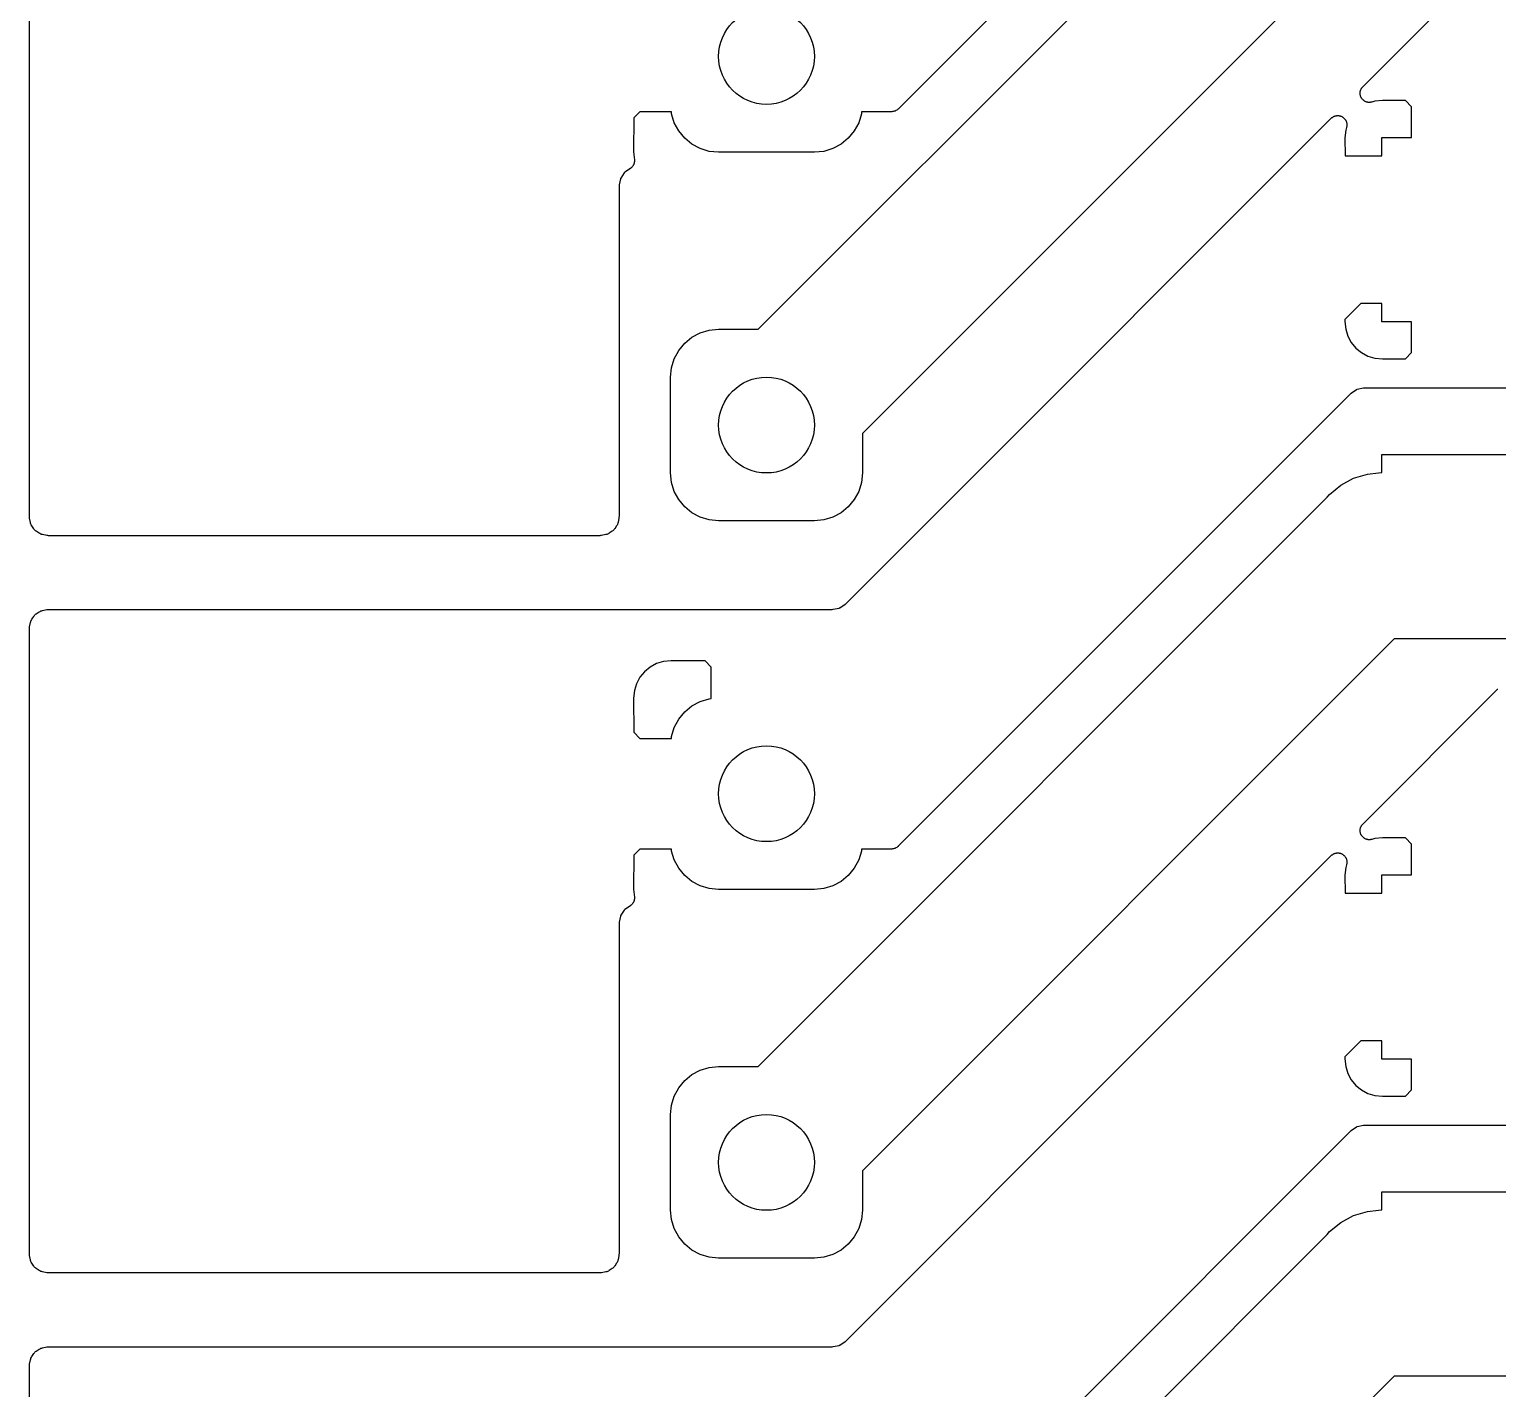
# Model space of a CAD drawing. Extents: x 1.69 to 6.13, y -5.81 to -1.91.
# Drawn here: x 1.693 to 2.477, y -5.14 to -4.415 of the extents above; entities that cross this region are included whole.
import ezdxf

# ---------------------------------------------------------------- set-up
doc = ezdxf.new("R2010")
doc.units = 0
doc.header["$MEASUREMENT"] = 0
doc.layers.add('BLACK', color=7, linetype='CONTINUOUS')

msp = doc.modelspace()

# ---------------------------------------------------------------- linework, layer by layer
at = {"layer": 'BLACK', "linetype": 'CONTINUOUS'}
for p, q in [((2.39852, -4.21565), (2.15695, -4.45722)), ((2.08212, -4.5748), (2.38615, -4.27077)), ((1.69291, -4.67471), (1.69291, -4.34104)), ((2.42182, -4.34646), (2.1378, -4.63048)), ((2.40509, -4.44531), (2.47709, -4.3733)), ((2.40424, -4.44645), (2.40437, -4.44626)), ((2.40437, -4.44626), (2.40448, -4.44605)), ((2.40448, -4.44605), (2.40463, -4.44586)), ((2.40463, -4.44586), (2.40477, -4.44565)), ((2.40477, -4.44565), (2.40494, -4.44549)), ((2.40494, -4.44549), (2.40509, -4.44531)), ((2.40365, -4.44877), (2.40367, -4.44852)), ((2.40367, -4.449), (2.40365, -4.44877)), ((2.40367, -4.44828), (2.40372, -4.44805)), ((2.40367, -4.44852), (2.40367, -4.44828)), ((2.40367, -4.44924), (2.40367, -4.449)), ((2.40371, -4.44948), (2.40367, -4.44924)), ((2.40374, -4.44973), (2.40371, -4.44948)), ((2.40372, -4.44805), (2.40374, -4.44781)), ((2.40374, -4.44781), (2.40381, -4.44758)), ((2.4038, -4.44995), (2.40374, -4.44973)), ((2.40385, -4.45018), (2.4038, -4.44995)), ((2.40381, -4.44758), (2.40386, -4.44734)), ((2.40394, -4.45041), (2.40385, -4.45018)), ((2.40386, -4.44734), (2.40395, -4.44712)), ((2.40401, -4.45065), (2.40394, -4.45041)), ((2.40395, -4.44712), (2.40402, -4.4469)), ((2.40412, -4.45085), (2.40401, -4.45065)), ((2.40402, -4.4469), (2.40414, -4.44668)), ((2.40421, -4.45107), (2.40412, -4.45085)), ((2.40414, -4.44668), (2.40424, -4.44645)), ((2.40434, -4.45128), (2.40421, -4.45107)), ((2.40446, -4.4515), (2.40434, -4.45128)), ((2.40461, -4.45168), (2.40446, -4.4515)), ((2.40474, -4.45187), (2.40461, -4.45168)), ((2.40491, -4.45205), (2.40474, -4.45187)), ((2.40506, -4.45224), (2.40491, -4.45205)), ((2.40524, -4.45239), (2.40506, -4.45224)), ((2.40541, -4.45256), (2.40524, -4.45239)), ((2.40561, -4.4527), (2.40541, -4.45256)), ((2.4058, -4.45286), (2.40561, -4.4527)), ((2.40601, -4.45297), (2.4058, -4.45286)), ((2.4062, -4.4531), (2.40601, -4.45297)), ((2.40643, -4.4532), (2.4062, -4.4531)), ((2.40664, -4.45332), (2.40643, -4.4532)), ((2.40687, -4.45339), (2.40664, -4.45332)), ((2.40709, -4.45348), (2.40687, -4.45339)), ((2.40733, -4.45353), (2.40709, -4.45348)), ((2.40756, -4.4536), (2.40733, -4.45353)), ((2.40779, -4.45363), (2.40756, -4.4536)), ((2.40802, -4.45368), (2.40779, -4.45363)), ((2.40827, -4.45368), (2.40802, -4.45368)), ((2.40852, -4.45371), (2.40827, -4.45368)), ((2.40875, -4.45369), (2.40852, -4.45371)), ((2.40899, -4.45369), (2.40875, -4.45369)), ((2.40923, -4.45365), (2.40899, -4.45369)), ((2.40947, -4.45362), (2.40923, -4.45365)), ((2.4097, -4.45356), (2.40947, -4.45362)), ((2.40993, -4.45352), (2.4097, -4.45356)), ((2.41, -4.4535), (2.40993, -4.45352)), ((2.4115, -4.45304), (2.41, -4.4535)), ((2.41558, -4.45264), (2.4115, -4.45304)), ((2.42782, -4.45274), (2.41558, -4.45264)), ((2.4311, -4.45602), (2.42782, -4.45274)), ((2.01574, -4.46194), (2.01563, -4.48009)), ((2.01902, -4.45866), (2.01574, -4.46194)), ((2.03582, -4.45866), (2.01902, -4.45866)), ((2.03592, -4.45972), (2.03582, -4.45866)), ((2.03738, -4.46452), (2.03592, -4.45972)), ((2.1373, -4.45972), (2.13585, -4.46452)), ((2.13741, -4.45866), (2.1373, -4.45972)), ((2.15347, -4.45866), (2.13741, -4.45866)), ((2.15393, -4.45862), (2.15347, -4.45866)), ((2.15438, -4.45858), (2.15393, -4.45862)), ((2.1544, -4.45857), (2.15438, -4.45858)), ((2.15443, -4.45857), (2.1544, -4.45857)), ((2.15486, -4.45844), (2.15443, -4.45857)), ((2.1553, -4.45831), (2.15486, -4.45844)), ((2.15532, -4.4583), (2.1553, -4.45831)), ((2.15535, -4.45829), (2.15532, -4.4583)), ((2.15575, -4.45808), (2.15535, -4.45829)), ((2.15615, -4.45787), (2.15575, -4.45808)), ((2.15617, -4.45785), (2.15615, -4.45787)), ((2.1562, -4.45784), (2.15617, -4.45785)), ((2.15655, -4.45755), (2.1562, -4.45784)), ((2.1569, -4.45727), (2.15655, -4.45755)), ((2.15694, -4.45723), (2.1569, -4.45727)), ((2.15695, -4.45722), (2.15694, -4.45723)), ((2.15694, -4.45723), (2.15694, -4.45723)), ((2.15694, -4.45723), (2.15694, -4.45723)), ((2.38827, -4.46213), (2.38845, -4.46198)), ((2.38845, -4.46198), (2.38862, -4.46181)), ((2.38862, -4.46181), (2.38883, -4.46168)), ((2.38883, -4.46168), (2.38902, -4.46153)), ((2.38902, -4.46153), (2.38923, -4.46142)), ((2.38923, -4.46142), (2.38943, -4.46129)), ((2.38943, -4.46129), (2.38965, -4.4612)), ((2.38965, -4.4612), (2.38987, -4.46108)), ((2.38987, -4.46108), (2.3901, -4.46102)), ((2.3901, -4.46102), (2.39032, -4.46093)), ((2.39032, -4.46093), (2.39056, -4.46089)), ((2.39056, -4.46089), (2.39079, -4.46082)), ((2.39079, -4.46082), (2.39103, -4.4608)), ((2.39103, -4.4608), (2.39126, -4.46075)), ((2.39126, -4.46075), (2.39151, -4.46075)), ((2.39151, -4.46075), (2.39175, -4.46073)), ((2.39175, -4.46073), (2.39199, -4.46076)), ((2.39199, -4.46076), (2.39222, -4.46076)), ((2.39222, -4.46076), (2.39246, -4.46081)), ((2.39246, -4.46081), (2.39271, -4.46084)), ((2.39271, -4.46084), (2.39293, -4.46091)), ((2.39293, -4.46091), (2.39316, -4.46095)), ((2.39316, -4.46095), (2.39339, -4.46105)), ((2.39339, -4.46105), (2.39362, -4.46112)), ((2.39362, -4.46112), (2.39383, -4.46124)), ((2.39383, -4.46124), (2.39405, -4.46133)), ((2.39405, -4.46133), (2.39425, -4.46147)), ((2.39425, -4.46147), (2.39447, -4.46158)), ((2.39447, -4.46158), (2.39465, -4.46173)), ((2.39465, -4.46173), (2.39484, -4.46187)), ((2.39484, -4.46187), (2.39501, -4.46204)), ((2.39501, -4.46204), (2.3952, -4.4622)), ((2.4311, -4.47244), (2.4311, -4.45602)), ((2.03975, -4.46894), (2.03738, -4.46452)), ((2.04293, -4.47282), (2.03975, -4.46894)), ((2.13348, -4.46894), (2.1303, -4.47282)), ((2.13585, -4.46452), (2.13348, -4.46894)), ((2.28301, -4.56738), (2.38822, -4.46217)), ((2.38822, -4.46217), (2.38827, -4.46213)), ((2.3952, -4.4622), (2.39535, -4.46238)), ((2.39535, -4.46238), (2.39552, -4.46255)), ((2.39552, -4.46255), (2.39565, -4.46275)), ((2.39595, -4.46858), (2.39555, -4.47267)), ((2.39565, -4.46275), (2.39581, -4.46294)), ((2.39581, -4.46294), (2.39592, -4.46315)), ((2.39592, -4.46315), (2.39605, -4.46335)), ((2.39641, -4.46708), (2.39595, -4.46858)), ((2.39605, -4.46335), (2.39614, -4.46358)), ((2.39614, -4.46358), (2.39626, -4.46379)), ((2.39626, -4.46379), (2.39632, -4.46402)), ((2.39632, -4.46402), (2.39641, -4.46424)), ((2.39641, -4.46424), (2.39646, -4.46448)), ((2.39646, -4.46685), (2.39641, -4.46708)), ((2.39646, -4.46448), (2.39653, -4.46471)), ((2.39652, -4.46663), (2.39646, -4.46685)), ((2.39655, -4.46638), (2.39652, -4.46663)), ((2.39653, -4.46471), (2.39655, -4.46495)), ((2.39655, -4.46495), (2.3966, -4.46518)), ((2.3966, -4.46614), (2.39655, -4.46638)), ((2.3966, -4.46518), (2.3966, -4.46543)), ((2.3966, -4.46543), (2.39662, -4.46567)), ((2.39662, -4.46567), (2.3966, -4.46591)), ((2.3966, -4.46591), (2.3966, -4.46614)), ((2.04681, -4.476), (2.04293, -4.47282)), ((2.05123, -4.47837), (2.04681, -4.476)), ((2.12642, -4.476), (2.122, -4.47837)), ((2.1303, -4.47282), (2.12642, -4.476)), ((2.39555, -4.47267), (2.39561, -4.48228)), ((2.41535, -4.48228), (2.41535, -4.47244)), ((2.41535, -4.47244), (2.4311, -4.47244)), ((2.01563, -4.48009), (2.01606, -4.4844)), ((2.016, -4.48565), (2.01598, -4.48586)), ((2.01605, -4.48543), (2.016, -4.48565)), ((2.01608, -4.48491), (2.01605, -4.48517)), ((2.01605, -4.48517), (2.01605, -4.48543)), ((2.01606, -4.4844), (2.01606, -4.48447)), ((2.01606, -4.48447), (2.01606, -4.48469)), ((2.01606, -4.48469), (2.01608, -4.48491)), ((2.05603, -4.47982), (2.05123, -4.47837)), ((2.06102, -4.48031), (2.05603, -4.47982)), ((2.1122, -4.48031), (2.06102, -4.48031)), ((2.1172, -4.47982), (2.1122, -4.48031)), ((2.122, -4.47837), (2.1172, -4.47982)), ((2.39561, -4.48228), (2.41535, -4.48228)), ((2.01062, -4.49127), (2.00876, -4.49406)), ((2.01077, -4.49109), (2.01062, -4.49127)), ((2.01096, -4.49094), (2.01077, -4.49109)), ((2.01389, -4.48898), (2.01096, -4.49094)), ((2.01406, -4.48884), (2.01389, -4.48898)), ((2.01424, -4.48872), (2.01406, -4.48884)), ((2.01443, -4.48853), (2.01424, -4.48872)), ((2.01463, -4.48837), (2.01443, -4.48853)), ((2.01477, -4.4882), (2.01463, -4.48837)), ((2.01493, -4.48805), (2.01477, -4.4882)), ((2.01508, -4.48783), (2.01493, -4.48805)), ((2.01524, -4.48763), (2.01508, -4.48783)), ((2.01535, -4.48743), (2.01524, -4.48763)), ((2.01547, -4.48725), (2.01535, -4.48743)), ((2.01557, -4.48701), (2.01547, -4.48725)), ((2.0157, -4.48678), (2.01557, -4.48701)), ((2.01576, -4.48657), (2.0157, -4.48678)), ((2.01585, -4.48637), (2.01576, -4.48657)), ((2.0159, -4.48611), (2.01585, -4.48637)), ((2.01598, -4.48586), (2.0159, -4.48611)), ((2.00792, -4.49779), (2.00787, -4.49827)), ((2.00787, -4.49827), (2.00787, -4.67471)), ((2.00858, -4.4945), (2.00792, -4.49779)), ((2.00865, -4.49427), (2.00858, -4.4945)), ((2.00876, -4.49406), (2.00865, -4.49427)), ((2.4041, -4.56102), (2.39556, -4.56957)), ((2.41535, -4.56102), (2.4041, -4.56102)), ((2.41535, -4.57087), (2.41535, -4.56102)), ((2.12904, -4.72136), (2.28301, -4.56739)), ((2.28301, -4.56739), (2.28301, -4.56738)), ((2.39556, -4.56957), (2.39555, -4.57064)), ((2.39555, -4.57064), (2.39595, -4.57472)), ((2.4311, -4.57087), (2.41535, -4.57087)), ((2.4311, -4.58728), (2.4311, -4.57087)), ((2.04293, -4.5823), (2.04681, -4.57912)), ((2.04681, -4.57912), (2.05123, -4.57675)), ((2.05123, -4.57675), (2.05603, -4.57529)), ((2.05603, -4.57529), (2.06102, -4.5748)), ((2.06102, -4.5748), (2.08212, -4.5748)), ((2.39595, -4.57472), (2.39708, -4.57844)), ((2.39708, -4.57844), (2.39891, -4.58186)), ((2.03738, -4.5906), (2.03975, -4.58618)), ((2.03975, -4.58618), (2.04293, -4.5823)), ((2.39891, -4.58186), (2.40137, -4.58485)), ((2.40137, -4.58485), (2.40436, -4.58731)), ((2.40436, -4.58731), (2.40778, -4.58914)), ((2.42782, -4.59057), (2.4311, -4.58728)), ((2.03543, -4.60039), (2.03592, -4.5954)), ((2.03592, -4.5954), (2.03738, -4.5906)), ((2.40778, -4.58914), (2.4115, -4.59027)), ((2.4115, -4.59027), (2.41558, -4.59067)), ((2.41558, -4.59067), (2.42782, -4.59057)), ((2.03543, -4.65157), (2.03543, -4.60039)), ((2.39852, -4.60935), (2.15695, -4.85092)), ((2.39889, -4.60905), (2.39852, -4.60935)), ((2.40168, -4.60718), (2.39889, -4.60905)), ((2.40189, -4.60707), (2.40168, -4.60718)), ((2.40212, -4.607), (2.40189, -4.60707)), ((2.40541, -4.60635), (2.40212, -4.607)), ((2.40589, -4.6063), (2.40541, -4.60635)), ((2.5881, -4.6063), (2.40589, -4.6063)), ((2.1378, -4.63048), (2.1378, -4.65157)), ((2.41535, -4.65138), (2.41535, -4.64173)), ((2.41535, -4.64173), (2.50591, -4.64173)), ((2.03592, -4.65657), (2.03543, -4.65157)), ((2.03738, -4.66137), (2.03592, -4.65657)), ((2.1373, -4.65657), (2.13585, -4.66137)), ((2.1378, -4.65157), (2.1373, -4.65657)), ((2.38738, -4.66297), (2.39338, -4.65805)), ((2.39338, -4.65805), (2.40022, -4.6544)), ((2.40022, -4.6544), (2.40764, -4.65214)), ((2.40764, -4.65214), (2.41342, -4.65157)), ((2.41342, -4.65157), (2.41535, -4.65138)), ((2.41342, -4.65157), (2.41342, -4.65157)), ((2.41535, -4.65138), (2.41535, -4.65138)), ((2.03975, -4.66579), (2.03738, -4.66137)), ((2.04293, -4.66967), (2.03975, -4.66579)), ((2.08212, -4.9685), (2.38615, -4.66447)), ((2.13348, -4.66579), (2.1303, -4.66967)), ((2.13585, -4.66137), (2.13348, -4.66579)), ((2.38615, -4.66447), (2.38738, -4.66297)), ((2.04681, -4.67285), (2.04293, -4.66967)), ((2.05123, -4.67522), (2.04681, -4.67285)), ((2.12642, -4.67285), (2.122, -4.67522)), ((2.1303, -4.66967), (2.12642, -4.67285)), ((1.69296, -4.67516), (1.69291, -4.67471)), ((1.693, -4.6756), (1.69296, -4.67516)), ((1.69301, -4.67567), (1.693, -4.6756)), ((1.69347, -4.678), (1.69301, -4.67567)), ((1.6936, -4.67843), (1.69347, -4.678)), ((1.69373, -4.67887), (1.6936, -4.67843)), ((1.69374, -4.67889), (1.69373, -4.67887)), ((1.69375, -4.67892), (1.69374, -4.67889)), ((1.69396, -4.67932), (1.69375, -4.67892)), ((1.69417, -4.67972), (1.69396, -4.67932)), ((1.6942, -4.67977), (1.69417, -4.67972)), ((1.69421, -4.67978), (1.6942, -4.67977)), ((1.6942, -4.67977), (1.6942, -4.67977)), ((1.6942, -4.67977), (1.6942, -4.67977)), ((1.69525, -4.68134), (1.69421, -4.67978)), ((1.69554, -4.68169), (1.69525, -4.68134)), ((1.69582, -4.68204), (1.69554, -4.68169)), ((2.0055, -4.6814), (2.00521, -4.68174)), ((2.00553, -4.68135), (2.0055, -4.6814)), ((2.00554, -4.68134), (2.00553, -4.68135)), ((2.00553, -4.68135), (2.00553, -4.68135)), ((2.00553, -4.68135), (2.00553, -4.68135)), ((2.00658, -4.67978), (2.00554, -4.68134)), ((2.00679, -4.67938), (2.00658, -4.67978)), ((2.00701, -4.67899), (2.00679, -4.67938)), ((2.00702, -4.67896), (2.00701, -4.67899)), ((2.00703, -4.67893), (2.00702, -4.67896)), ((2.00717, -4.6785), (2.00703, -4.67893)), ((2.0073, -4.67807), (2.00717, -4.6785)), ((2.00731, -4.67801), (2.0073, -4.67807)), ((2.00732, -4.678), (2.00731, -4.67801)), ((2.00731, -4.67801), (2.00731, -4.67801)), ((2.00731, -4.67801), (2.00731, -4.67801)), ((2.00778, -4.67567), (2.00732, -4.678)), ((2.00782, -4.67523), (2.00778, -4.67567)), ((2.00787, -4.67478), (2.00782, -4.67523)), ((2.00787, -4.67471), (2.00787, -4.67472)), ((2.00787, -4.67472), (2.00787, -4.67472)), ((2.00787, -4.67472), (2.00787, -4.67472)), ((2.00787, -4.67472), (2.00787, -4.67478)), ((2.05603, -4.67667), (2.05123, -4.67522)), ((2.06102, -4.67717), (2.05603, -4.67667)), ((2.1122, -4.67717), (2.06102, -4.67717)), ((2.1172, -4.67667), (2.1122, -4.67717)), ((2.122, -4.67522), (2.1172, -4.67667)), ((1.69584, -4.68206), (1.69582, -4.68204)), ((1.69586, -4.68209), (1.69584, -4.68206)), ((1.69621, -4.68237), (1.69586, -4.68209)), ((1.69655, -4.68266), (1.69621, -4.68237)), ((1.6966, -4.6827), (1.69655, -4.68266)), ((1.69661, -4.6827), (1.6966, -4.6827)), ((1.6966, -4.6827), (1.6966, -4.6827)), ((1.6966, -4.6827), (1.6966, -4.6827)), ((1.69818, -4.68375), (1.69661, -4.6827)), ((1.69857, -4.68396), (1.69818, -4.68375)), ((1.69897, -4.68418), (1.69857, -4.68396)), ((1.699, -4.68419), (1.69897, -4.68418)), ((1.69902, -4.6842), (1.699, -4.68419)), ((1.69945, -4.68433), (1.69902, -4.6842)), ((1.69988, -4.68447), (1.69945, -4.68433)), ((1.69994, -4.68448), (1.69988, -4.68447)), ((1.69995, -4.68448), (1.69994, -4.68448)), ((1.69994, -4.68448), (1.69994, -4.68448)), ((1.69994, -4.68448), (1.69994, -4.68448)), ((1.70228, -4.68494), (1.69995, -4.68448)), ((1.70273, -4.68499), (1.70228, -4.68494)), ((1.70317, -4.68504), (1.70273, -4.68499)), ((1.70324, -4.68504), (1.70317, -4.68504)), ((1.99755, -4.68504), (1.70324, -4.68504)), ((1.70324, -4.68504), (1.70324, -4.68504)), ((1.70324, -4.68504), (1.70324, -4.68504)), ((1.70324, -4.68504), (1.70324, -4.68504)), ((1.99799, -4.685), (1.99755, -4.68504)), ((1.99844, -4.68496), (1.99799, -4.685)), ((1.9985, -4.68495), (1.99844, -4.68496)), ((1.99851, -4.68494), (1.9985, -4.68495)), ((1.9985, -4.68495), (1.9985, -4.68495)), ((1.9985, -4.68495), (1.9985, -4.68495)), ((2.00084, -4.68448), (1.99851, -4.68494)), ((2.00127, -4.68435), (2.00084, -4.68448)), ((2.0017, -4.68423), (2.00127, -4.68435)), ((2.00173, -4.68421), (2.0017, -4.68423)), ((2.00176, -4.6842), (2.00173, -4.68421)), ((2.00215, -4.68399), (2.00176, -4.6842)), ((2.00255, -4.68378), (2.00215, -4.68399)), ((2.0026, -4.68375), (2.00255, -4.68378)), ((2.00261, -4.68375), (2.0026, -4.68375)), ((2.0026, -4.68375), (2.0026, -4.68375)), ((2.00418, -4.6827), (2.00261, -4.68375)), ((2.00261, -4.68375), (2.00261, -4.68375)), ((2.00453, -4.68241), (2.00418, -4.6827)), ((2.00488, -4.68213), (2.00453, -4.68241)), ((2.0049, -4.68211), (2.00488, -4.68213)), ((2.00492, -4.68209), (2.0049, -4.68211)), ((2.00521, -4.68174), (2.00492, -4.68209)), ((1.69421, -4.72967), (1.69525, -4.72811)), ((1.69525, -4.72811), (1.69526, -4.7281)), ((1.69526, -4.7281), (1.69529, -4.72805)), ((1.69526, -4.7281), (1.69526, -4.7281)), ((1.69526, -4.7281), (1.69526, -4.7281)), ((1.69529, -4.72805), (1.69558, -4.7277)), ((1.69558, -4.7277), (1.69587, -4.72736)), ((1.69587, -4.72736), (1.69589, -4.72734)), ((1.69589, -4.72734), (1.69591, -4.72732)), ((1.69591, -4.72732), (1.69626, -4.72703)), ((1.69626, -4.72703), (1.69661, -4.72675)), ((1.69661, -4.72675), (1.69818, -4.7257)), ((1.69818, -4.7257), (1.69823, -4.72566)), ((1.69818, -4.7257), (1.69818, -4.7257)), ((1.69818, -4.7257), (1.69818, -4.7257)), ((1.69818, -4.7257), (1.69818, -4.7257)), ((1.69823, -4.72566), (1.69863, -4.72546)), ((1.69863, -4.72546), (1.69903, -4.72525)), ((1.69903, -4.72525), (1.69906, -4.72524)), ((1.69906, -4.72524), (1.69909, -4.72522)), ((1.69909, -4.72522), (1.69952, -4.7251)), ((1.69952, -4.7251), (1.69995, -4.72497)), ((1.69995, -4.72497), (1.70228, -4.7245)), ((1.70228, -4.7245), (1.70235, -4.72449)), ((1.70228, -4.7245), (1.70228, -4.7245)), ((1.70228, -4.7245), (1.70228, -4.7245)), ((1.70228, -4.7245), (1.70228, -4.7245)), ((1.70235, -4.72449), (1.7028, -4.72445)), ((1.7028, -4.72445), (1.70324, -4.72441)), ((1.70324, -4.72441), (2.12167, -4.72441)), ((2.12167, -4.72441), (2.12214, -4.72436)), ((2.12214, -4.72436), (2.12544, -4.72371)), ((2.12544, -4.72371), (2.12566, -4.72364)), ((2.12566, -4.72364), (2.12587, -4.72353)), ((2.12587, -4.72353), (2.12867, -4.72166)), ((2.12867, -4.72166), (2.12904, -4.72136)), ((1.69291, -4.73467), (1.69296, -4.73422)), ((1.69291, -4.73473), (1.69291, -4.73467)), ((1.69291, -4.73474), (1.69291, -4.73473)), ((1.69291, -4.73473), (1.69291, -4.73473)), ((1.69291, -4.73473), (1.69291, -4.73473)), ((1.69291, -5.06841), (1.69291, -4.73474)), ((1.69296, -4.73422), (1.69301, -4.73378)), ((1.69301, -4.73378), (1.69347, -4.73145)), ((1.69347, -4.73144), (1.69349, -4.73138)), ((1.69347, -4.73145), (1.69347, -4.73144)), ((1.69347, -4.73144), (1.69347, -4.73144)), ((1.69347, -4.73144), (1.69347, -4.73144)), ((1.69349, -4.73138), (1.69362, -4.73095)), ((1.69362, -4.73095), (1.69375, -4.73052)), ((1.69375, -4.73052), (1.69377, -4.73049)), ((1.69377, -4.73049), (1.69378, -4.73046)), ((1.69378, -4.73046), (1.69399, -4.73007)), ((1.69399, -4.73007), (1.69421, -4.72967)), ((2.42182, -4.74016), (2.1378, -5.02418)), ((2.50591, -4.74016), (2.42182, -4.74016)), ((2.03157, -4.75225), (2.02786, -4.75338)), ((2.03566, -4.75185), (2.03157, -4.75225)), ((2.05381, -4.75196), (2.03566, -4.75185)), ((2.05709, -4.75524), (2.05381, -4.75196)), ((2.02145, -4.75767), (2.01899, -4.76066)), ((2.02444, -4.75521), (2.02145, -4.75767)), ((2.02786, -4.75338), (2.02444, -4.75521)), ((2.05709, -4.77204), (2.05709, -4.75524)), ((2.01603, -4.76779), (2.01563, -4.77188)), ((2.01716, -4.76408), (2.01603, -4.76779)), ((2.01899, -4.76066), (2.01716, -4.76408)), ((2.40509, -4.83901), (2.47709, -4.76701)), ((2.47709, -4.76701), (2.47714, -4.76696)), ((2.01563, -4.77188), (2.01574, -4.79003)), ((2.04681, -4.77597), (2.05123, -4.7736)), ((2.05123, -4.7736), (2.05603, -4.77215)), ((2.05603, -4.77215), (2.05709, -4.77204)), ((2.03738, -4.78745), (2.03975, -4.78303)), ((2.03975, -4.78303), (2.04293, -4.77915)), ((2.04293, -4.77915), (2.04681, -4.77597)), ((2.01574, -4.79003), (2.01902, -4.79331)), ((2.03592, -4.79225), (2.03738, -4.78745)), ((2.01902, -4.79331), (2.03582, -4.79331)), ((2.03582, -4.79331), (2.03592, -4.79225)), ((2.40365, -4.84247), (2.40367, -4.84223)), ((2.40367, -4.8427), (2.40365, -4.84247)), ((2.40367, -4.84198), (2.40372, -4.84175)), ((2.40367, -4.84223), (2.40367, -4.84198)), ((2.40367, -4.84294), (2.40367, -4.8427)), ((2.40371, -4.84318), (2.40367, -4.84294)), ((2.40374, -4.84343), (2.40371, -4.84318)), ((2.40372, -4.84175), (2.40374, -4.84151)), ((2.40374, -4.84151), (2.40381, -4.84128)), ((2.4038, -4.84365), (2.40374, -4.84343)), ((2.40385, -4.84388), (2.4038, -4.84365)), ((2.40381, -4.84128), (2.40386, -4.84104)), ((2.40394, -4.84411), (2.40385, -4.84388)), ((2.40386, -4.84104), (2.40395, -4.84082)), ((2.40401, -4.84435), (2.40394, -4.84411)), ((2.40395, -4.84082), (2.40402, -4.8406)), ((2.40412, -4.84455), (2.40401, -4.84435)), ((2.40402, -4.8406), (2.40414, -4.84038)), ((2.40421, -4.84477), (2.40412, -4.84455)), ((2.40414, -4.84038), (2.40424, -4.84015)), ((2.40434, -4.84498), (2.40421, -4.84477)), ((2.40424, -4.84015), (2.40437, -4.83996)), ((2.40446, -4.8452), (2.40434, -4.84498)), ((2.40437, -4.83996), (2.40448, -4.83975)), ((2.40461, -4.84538), (2.40446, -4.8452)), ((2.40448, -4.83975), (2.40463, -4.83956)), ((2.40474, -4.84558), (2.40461, -4.84538)), ((2.40463, -4.83956), (2.40477, -4.83936)), ((2.40491, -4.84575), (2.40474, -4.84558)), ((2.40477, -4.83936), (2.40494, -4.83919)), ((2.40506, -4.84594), (2.40491, -4.84575)), ((2.40494, -4.83919), (2.40509, -4.83901)), ((2.40524, -4.84609), (2.40506, -4.84594)), ((2.40541, -4.84626), (2.40524, -4.84609)), ((2.40561, -4.8464), (2.40541, -4.84626)), ((2.41558, -4.84634), (2.4115, -4.84674)), ((2.42782, -4.84644), (2.41558, -4.84634)), ((2.01902, -4.85236), (2.01574, -4.85564)), ((2.03582, -4.85236), (2.01902, -4.85236)), ((2.03592, -4.85342), (2.03582, -4.85236)), ((2.03738, -4.85822), (2.03592, -4.85342)), ((2.1373, -4.85342), (2.13585, -4.85822)), ((2.13741, -4.85236), (2.1373, -4.85342)), ((2.15347, -4.85236), (2.13741, -4.85236)), ((2.15393, -4.85232), (2.15347, -4.85236)), ((2.15438, -4.85228), (2.15393, -4.85232)), ((2.1544, -4.85227), (2.15438, -4.85228)), ((2.15443, -4.85227), (2.1544, -4.85227)), ((2.15486, -4.85214), (2.15443, -4.85227)), ((2.1553, -4.85201), (2.15486, -4.85214)), ((2.15532, -4.852), (2.1553, -4.85201)), ((2.15535, -4.85199), (2.15532, -4.852)), ((2.15575, -4.85178), (2.15535, -4.85199)), ((2.15615, -4.85157), (2.15575, -4.85178)), ((2.15617, -4.85155), (2.15615, -4.85157)), ((2.1562, -4.85154), (2.15617, -4.85155)), ((2.15655, -4.85125), (2.1562, -4.85154)), ((2.1569, -4.85097), (2.15655, -4.85125)), ((2.15694, -4.85093), (2.1569, -4.85097)), ((2.15695, -4.85092), (2.15694, -4.85093)), ((2.15694, -4.85093), (2.15694, -4.85093)), ((2.15694, -4.85093), (2.15694, -4.85093)), ((2.4058, -4.84656), (2.40561, -4.8464)), ((2.40601, -4.84667), (2.4058, -4.84656)), ((2.4062, -4.8468), (2.40601, -4.84667)), ((2.40643, -4.8469), (2.4062, -4.8468)), ((2.40664, -4.84702), (2.40643, -4.8469)), ((2.40687, -4.84709), (2.40664, -4.84702)), ((2.40709, -4.84718), (2.40687, -4.84709)), ((2.40733, -4.84723), (2.40709, -4.84718)), ((2.40756, -4.8473), (2.40733, -4.84723)), ((2.40779, -4.84733), (2.40756, -4.8473)), ((2.40802, -4.84738), (2.40779, -4.84733)), ((2.40827, -4.84738), (2.40802, -4.84738)), ((2.40852, -4.84741), (2.40827, -4.84738)), ((2.40875, -4.84739), (2.40852, -4.84741)), ((2.40899, -4.84739), (2.40875, -4.84739)), ((2.40923, -4.84735), (2.40899, -4.84739)), ((2.40947, -4.84732), (2.40923, -4.84735)), ((2.4097, -4.84726), (2.40947, -4.84732)), ((2.40993, -4.84722), (2.4097, -4.84726)), ((2.41, -4.8472), (2.40993, -4.84722)), ((2.4115, -4.84674), (2.41, -4.8472)), ((2.4311, -4.84973), (2.42782, -4.84644)), ((2.4311, -4.86614), (2.4311, -4.84973)), ((2.01574, -4.85564), (2.01563, -4.87379)), ((2.03975, -4.86264), (2.03738, -4.85822)), ((2.13585, -4.85822), (2.13348, -4.86264)), ((2.28301, -4.96108), (2.38822, -4.85587)), ((2.38822, -4.85587), (2.38827, -4.85583)), ((2.38827, -4.85583), (2.38845, -4.85568)), ((2.38845, -4.85568), (2.38862, -4.85552)), ((2.38862, -4.85552), (2.38883, -4.85538)), ((2.38883, -4.85538), (2.38902, -4.85523)), ((2.38902, -4.85523), (2.38923, -4.85512)), ((2.38923, -4.85512), (2.38943, -4.85499)), ((2.38943, -4.85499), (2.38965, -4.8549)), ((2.38965, -4.8549), (2.38987, -4.85479)), ((2.38987, -4.85479), (2.3901, -4.85472)), ((2.3901, -4.85472), (2.39032, -4.85463)), ((2.39032, -4.85463), (2.39056, -4.85459)), ((2.39056, -4.85459), (2.39079, -4.85452)), ((2.39079, -4.85452), (2.39103, -4.8545)), ((2.39103, -4.8545), (2.39126, -4.85445)), ((2.39126, -4.85445), (2.39151, -4.85445)), ((2.39151, -4.85445), (2.39175, -4.85443)), ((2.39175, -4.85443), (2.39199, -4.85446)), ((2.39199, -4.85446), (2.39222, -4.85446)), ((2.39222, -4.85446), (2.39246, -4.85451)), ((2.39246, -4.85451), (2.39271, -4.85454)), ((2.39271, -4.85454), (2.39293, -4.85461)), ((2.39293, -4.85461), (2.39316, -4.85466)), ((2.39316, -4.85466), (2.39339, -4.85475)), ((2.39339, -4.85475), (2.39362, -4.85482)), ((2.39362, -4.85482), (2.39383, -4.85494)), ((2.39383, -4.85494), (2.39405, -4.85503)), ((2.39405, -4.85503), (2.39425, -4.85517)), ((2.39425, -4.85517), (2.39447, -4.85528)), ((2.39447, -4.85528), (2.39465, -4.85543)), ((2.39465, -4.85543), (2.39484, -4.85557)), ((2.39484, -4.85557), (2.39501, -4.85574)), ((2.39501, -4.85574), (2.3952, -4.8559)), ((2.3952, -4.8559), (2.39535, -4.85608)), ((2.39535, -4.85608), (2.39552, -4.85625)), ((2.39552, -4.85625), (2.39565, -4.85645)), ((2.39565, -4.85645), (2.39581, -4.85665)), ((2.39581, -4.85665), (2.39592, -4.85685)), ((2.39592, -4.85685), (2.39605, -4.85705)), ((2.39641, -4.86078), (2.39595, -4.86228)), ((2.39605, -4.85705), (2.39614, -4.85728)), ((2.39614, -4.85728), (2.39626, -4.8575)), ((2.39626, -4.8575), (2.39632, -4.85772)), ((2.39632, -4.85772), (2.39641, -4.85794)), ((2.39641, -4.85794), (2.39646, -4.85818)), ((2.39646, -4.86055), (2.39641, -4.86078)), ((2.39646, -4.85818), (2.39653, -4.85842)), ((2.39652, -4.86033), (2.39646, -4.86055)), ((2.39655, -4.86008), (2.39652, -4.86033)), ((2.39653, -4.85842), (2.39655, -4.85865)), ((2.39655, -4.85865), (2.3966, -4.85888)), ((2.3966, -4.85984), (2.39655, -4.86008)), ((2.3966, -4.85888), (2.3966, -4.85913)), ((2.3966, -4.85913), (2.39662, -4.85937)), ((2.39662, -4.85937), (2.3966, -4.85961)), ((2.3966, -4.85961), (2.3966, -4.85984)), ((2.04293, -4.86652), (2.03975, -4.86264)), ((2.04681, -4.8697), (2.04293, -4.86652)), ((2.05123, -4.87207), (2.04681, -4.8697)), ((2.12642, -4.8697), (2.122, -4.87207)), ((2.1303, -4.86652), (2.12642, -4.8697)), ((2.13348, -4.86264), (2.1303, -4.86652)), ((2.39595, -4.86228), (2.39555, -4.86637)), ((2.39555, -4.86637), (2.39561, -4.87598)), ((2.41535, -4.87598), (2.41535, -4.86614)), ((2.41535, -4.86614), (2.4311, -4.86614)), ((2.01563, -4.87379), (2.01606, -4.8781)), ((2.05603, -4.87352), (2.05123, -4.87207)), ((2.06102, -4.87402), (2.05603, -4.87352)), ((2.1122, -4.87402), (2.06102, -4.87402)), ((2.1172, -4.87352), (2.1122, -4.87402)), ((2.122, -4.87207), (2.1172, -4.87352)), ((2.39561, -4.87598), (2.41535, -4.87598)), ((2.01062, -4.88497), (2.00876, -4.88776)), ((2.01077, -4.88479), (2.01062, -4.88497)), ((2.01096, -4.88464), (2.01077, -4.88479)), ((2.01389, -4.88268), (2.01096, -4.88464)), ((2.01406, -4.88254), (2.01389, -4.88268)), ((2.01424, -4.88242), (2.01406, -4.88254)), ((2.01443, -4.88224), (2.01424, -4.88242)), ((2.01463, -4.88207), (2.01443, -4.88224)), ((2.01477, -4.8819), (2.01463, -4.88207)), ((2.01493, -4.88175), (2.01477, -4.8819)), ((2.01508, -4.88153), (2.01493, -4.88175)), ((2.01524, -4.88133), (2.01508, -4.88153)), ((2.01535, -4.88113), (2.01524, -4.88133)), ((2.01547, -4.88095), (2.01535, -4.88113)), ((2.01557, -4.88071), (2.01547, -4.88095)), ((2.0157, -4.88048), (2.01557, -4.88071)), ((2.01576, -4.88027), (2.0157, -4.88048)), ((2.01585, -4.88007), (2.01576, -4.88027)), ((2.0159, -4.87981), (2.01585, -4.88007)), ((2.01598, -4.87956), (2.0159, -4.87981)), ((2.016, -4.87935), (2.01598, -4.87956)), ((2.01605, -4.87913), (2.016, -4.87935)), ((2.01608, -4.87861), (2.01605, -4.87887)), ((2.01605, -4.87887), (2.01605, -4.87913)), ((2.01606, -4.8781), (2.01606, -4.87817)), ((2.01606, -4.87817), (2.01606, -4.87839)), ((2.01606, -4.87839), (2.01608, -4.87861)), ((2.00792, -4.8915), (2.00787, -4.89197)), ((2.00787, -4.89197), (2.00787, -5.06841)), ((2.00858, -4.8882), (2.00792, -4.8915)), ((2.00865, -4.88797), (2.00858, -4.8882)), ((2.00876, -4.88776), (2.00865, -4.88797)), ((2.4041, -4.95472), (2.39556, -4.96327)), ((2.41535, -4.95472), (2.4041, -4.95472)), ((2.41535, -4.96457), (2.41535, -4.95472)), ((2.12904, -5.11506), (2.28301, -4.96109)), ((2.28301, -4.96109), (2.28301, -4.96108)), ((2.39556, -4.96327), (2.39555, -4.96434)), ((2.04681, -4.97282), (2.05123, -4.97045)), ((2.05123, -4.97045), (2.05603, -4.969)), ((2.05603, -4.969), (2.06102, -4.9685)), ((2.06102, -4.9685), (2.08212, -4.9685)), ((2.39555, -4.96434), (2.39595, -4.96843)), ((2.39595, -4.96843), (2.39708, -4.97214)), ((2.4311, -4.96457), (2.41535, -4.96457)), ((2.4311, -4.98098), (2.4311, -4.96457)), ((2.03975, -4.97988), (2.04293, -4.976)), ((2.04293, -4.976), (2.04681, -4.97282)), ((2.39708, -4.97214), (2.39891, -4.97556)), ((2.39891, -4.97556), (2.40137, -4.97855)), ((2.40137, -4.97855), (2.40436, -4.98101)), ((2.03592, -4.9891), (2.03738, -4.9843)), ((2.03738, -4.9843), (2.03975, -4.97988)), ((2.40436, -4.98101), (2.40778, -4.98284)), ((2.40778, -4.98284), (2.4115, -4.98397)), ((2.4115, -4.98397), (2.41558, -4.98437)), ((2.41558, -4.98437), (2.42782, -4.98427)), ((2.42782, -4.98427), (2.4311, -4.98098)), ((2.03543, -4.99409), (2.03592, -4.9891)), ((2.03543, -5.04528), (2.03543, -4.99409)), ((2.39852, -5.00305), (2.15695, -5.24462)), ((2.39889, -5.00275), (2.39852, -5.00305)), ((2.40168, -5.00088), (2.39889, -5.00275)), ((2.40189, -5.00077), (2.40168, -5.00088)), ((2.40212, -5.0007), (2.40189, -5.00077)), ((2.40541, -5.00005), (2.40212, -5.0007)), ((2.40589, -5), (2.40541, -5.00005)), ((2.5881, -5), (2.40589, -5)), ((2.1378, -5.02418), (2.1378, -5.04528)), ((2.41535, -5.04509), (2.41535, -5.03543)), ((2.41535, -5.03543), (2.50591, -5.03543)), ((2.03592, -5.05027), (2.03543, -5.04528)), ((2.03738, -5.05507), (2.03592, -5.05027)), ((2.1373, -5.05027), (2.13585, -5.05507)), ((2.1378, -5.04528), (2.1373, -5.05027)), ((2.39338, -5.05175), (2.40022, -5.0481)), ((2.40022, -5.0481), (2.40764, -5.04585)), ((2.40764, -5.04585), (2.41342, -5.04528)), ((2.41342, -5.04528), (2.41535, -5.04509)), ((2.41342, -5.04528), (2.41342, -5.04528)), ((2.41535, -5.04509), (2.41535, -5.04509)), ((2.03975, -5.05949), (2.03738, -5.05507)), ((2.13585, -5.05507), (2.13348, -5.05949)), ((2.38615, -5.05817), (2.38738, -5.05667)), ((2.38738, -5.05667), (2.39338, -5.05175)), ((2.04293, -5.06337), (2.03975, -5.05949)), ((2.04681, -5.06655), (2.04293, -5.06337)), ((2.08212, -5.3622), (2.38615, -5.05817)), ((2.1303, -5.06337), (2.12642, -5.06655)), ((2.13348, -5.05949), (2.1303, -5.06337)), ((1.69296, -5.06886), (1.69291, -5.06841)), ((1.693, -5.06931), (1.69296, -5.06886)), ((1.69301, -5.06937), (1.693, -5.06931)), ((1.69347, -5.0717), (1.69301, -5.06937)), ((1.6936, -5.07213), (1.69347, -5.0717)), ((1.69373, -5.07257), (1.6936, -5.07213)), ((1.69374, -5.07259), (1.69373, -5.07257)), ((1.69375, -5.07262), (1.69374, -5.07259)), ((1.69396, -5.07302), (1.69375, -5.07262)), ((1.69417, -5.07342), (1.69396, -5.07302)), ((1.6942, -5.07347), (1.69417, -5.07342)), ((1.69421, -5.07348), (1.6942, -5.07347)), ((1.6942, -5.07347), (1.6942, -5.07347)), ((1.6942, -5.07347), (1.6942, -5.07347)), ((1.69525, -5.07504), (1.69421, -5.07348)), ((2.00658, -5.07348), (2.00554, -5.07504)), ((2.00679, -5.07308), (2.00658, -5.07348)), ((2.00701, -5.07269), (2.00679, -5.07308)), ((2.00702, -5.07266), (2.00701, -5.07269)), ((2.00703, -5.07263), (2.00702, -5.07266)), ((2.00717, -5.0722), (2.00703, -5.07263)), ((2.0073, -5.07177), (2.00717, -5.0722)), ((2.00731, -5.07171), (2.0073, -5.07177)), ((2.00732, -5.0717), (2.00731, -5.07171)), ((2.00731, -5.07171), (2.00731, -5.07171)), ((2.00731, -5.07171), (2.00731, -5.07171)), ((2.00778, -5.06937), (2.00732, -5.0717)), ((2.00782, -5.06893), (2.00778, -5.06937)), ((2.00787, -5.06848), (2.00782, -5.06893)), ((2.00787, -5.06841), (2.00787, -5.06842)), ((2.00787, -5.06842), (2.00787, -5.06842)), ((2.00787, -5.06842), (2.00787, -5.06842)), ((2.00787, -5.06842), (2.00787, -5.06848)), ((2.05123, -5.06892), (2.04681, -5.06655)), ((2.05603, -5.07037), (2.05123, -5.06892)), ((2.06102, -5.07087), (2.05603, -5.07037)), ((2.1122, -5.07087), (2.06102, -5.07087)), ((2.1172, -5.07037), (2.1122, -5.07087)), ((2.122, -5.06892), (2.1172, -5.07037)), ((2.12642, -5.06655), (2.122, -5.06892)), ((1.69554, -5.07539), (1.69525, -5.07504)), ((1.69582, -5.07574), (1.69554, -5.07539)), ((1.69584, -5.07576), (1.69582, -5.07574)), ((1.69586, -5.07579), (1.69584, -5.07576)), ((1.69621, -5.07607), (1.69586, -5.07579)), ((1.69655, -5.07636), (1.69621, -5.07607)), ((1.6966, -5.0764), (1.69655, -5.07636)), ((1.69661, -5.0764), (1.6966, -5.0764)), ((1.6966, -5.0764), (1.6966, -5.0764)), ((1.6966, -5.0764), (1.6966, -5.0764)), ((1.69818, -5.07745), (1.69661, -5.0764)), ((1.69857, -5.07766), (1.69818, -5.07745)), ((1.69897, -5.07788), (1.69857, -5.07766)), ((1.699, -5.07789), (1.69897, -5.07788)), ((1.69902, -5.0779), (1.699, -5.07789)), ((1.69945, -5.07803), (1.69902, -5.0779)), ((1.69988, -5.07817), (1.69945, -5.07803)), ((1.69994, -5.07818), (1.69988, -5.07817)), ((1.69995, -5.07818), (1.69994, -5.07818)), ((1.69994, -5.07818), (1.69994, -5.07818)), ((1.69994, -5.07818), (1.69994, -5.07818)), ((1.70228, -5.07865), (1.69995, -5.07818)), ((1.70273, -5.07869), (1.70228, -5.07865)), ((1.70317, -5.07874), (1.70273, -5.07869)), ((1.70324, -5.07874), (1.70317, -5.07874)), ((1.99755, -5.07874), (1.70324, -5.07874)), ((1.70324, -5.07874), (1.70324, -5.07874)), ((1.70324, -5.07874), (1.70324, -5.07874)), ((1.70324, -5.07874), (1.70324, -5.07874)), ((1.99799, -5.0787), (1.99755, -5.07874)), ((1.99844, -5.07866), (1.99799, -5.0787)), ((1.9985, -5.07865), (1.99844, -5.07866)), ((1.99851, -5.07865), (1.9985, -5.07865)), ((1.9985, -5.07865), (1.9985, -5.07865)), ((1.9985, -5.07865), (1.9985, -5.07865)), ((2.00084, -5.07818), (1.99851, -5.07865)), ((2.00127, -5.07805), (2.00084, -5.07818)), ((2.0017, -5.07793), (2.00127, -5.07805)), ((2.00173, -5.07791), (2.0017, -5.07793)), ((2.00176, -5.0779), (2.00173, -5.07791)), ((2.00215, -5.07769), (2.00176, -5.0779)), ((2.00255, -5.07748), (2.00215, -5.07769)), ((2.0026, -5.07745), (2.00255, -5.07748)), ((2.00261, -5.07745), (2.0026, -5.07745)), ((2.0026, -5.07745), (2.0026, -5.07745)), ((2.00418, -5.0764), (2.00261, -5.07745)), ((2.00261, -5.07745), (2.00261, -5.07745)), ((2.00453, -5.07612), (2.00418, -5.0764)), ((2.00488, -5.07583), (2.00453, -5.07612)), ((2.0049, -5.07581), (2.00488, -5.07583)), ((2.00492, -5.07579), (2.0049, -5.07581)), ((2.00521, -5.07544), (2.00492, -5.07579)), ((2.0055, -5.0751), (2.00521, -5.07544)), ((2.00553, -5.07505), (2.0055, -5.0751)), ((2.00554, -5.07504), (2.00553, -5.07505)), ((2.00553, -5.07505), (2.00553, -5.07505)), ((2.00553, -5.07505), (2.00553, -5.07505)), ((1.69591, -5.12102), (1.69626, -5.12073)), ((1.69626, -5.12073), (1.69661, -5.12045)), ((1.69661, -5.12045), (1.69818, -5.1194)), ((1.69818, -5.1194), (1.69823, -5.11937)), ((1.69818, -5.1194), (1.69818, -5.1194)), ((1.69818, -5.1194), (1.69818, -5.1194)), ((1.69818, -5.1194), (1.69818, -5.1194)), ((1.69823, -5.11937), (1.69863, -5.11916)), ((1.69863, -5.11916), (1.69903, -5.11895)), ((1.69903, -5.11895), (1.69906, -5.11894)), ((1.69906, -5.11894), (1.69909, -5.11892)), ((1.69909, -5.11892), (1.69952, -5.1188)), ((1.69952, -5.1188), (1.69995, -5.11867)), ((1.69995, -5.11867), (1.70228, -5.1182)), ((1.70228, -5.1182), (1.70235, -5.11819)), ((1.70228, -5.1182), (1.70228, -5.1182)), ((1.70228, -5.1182), (1.70228, -5.1182)), ((1.70228, -5.1182), (1.70228, -5.1182)), ((1.70235, -5.11819), (1.7028, -5.11815)), ((1.7028, -5.11815), (1.70324, -5.11811)), ((1.70324, -5.11811), (2.12167, -5.11811)), ((2.12167, -5.11811), (2.12214, -5.11806)), ((2.12214, -5.11806), (2.12544, -5.11741)), ((2.12544, -5.11741), (2.12566, -5.11734)), ((2.12566, -5.11734), (2.12587, -5.11723)), ((2.12587, -5.11723), (2.12867, -5.11536)), ((2.12867, -5.11536), (2.12904, -5.11506)), ((1.69291, -5.12837), (1.69296, -5.12792)), ((1.69291, -5.12843), (1.69291, -5.12837)), ((1.69291, -5.12844), (1.69291, -5.12843)), ((1.69291, -5.12843), (1.69291, -5.12843)), ((1.69291, -5.12843), (1.69291, -5.12843)), ((1.69291, -5.46211), (1.69291, -5.12844)), ((1.69296, -5.12792), (1.69301, -5.12748)), ((1.69301, -5.12748), (1.69347, -5.12515)), ((1.69347, -5.12514), (1.69349, -5.12508)), ((1.69347, -5.12515), (1.69347, -5.12514)), ((1.69347, -5.12514), (1.69347, -5.12514)), ((1.69347, -5.12514), (1.69347, -5.12514)), ((1.69349, -5.12508), (1.69362, -5.12465)), ((1.69362, -5.12465), (1.69375, -5.12422)), ((1.69375, -5.12422), (1.69377, -5.12419)), ((1.69377, -5.12419), (1.69378, -5.12416)), ((1.69378, -5.12416), (1.69399, -5.12377)), ((1.69399, -5.12377), (1.69421, -5.12337)), ((1.69421, -5.12337), (1.69525, -5.12181)), ((1.69525, -5.12181), (1.69526, -5.1218)), ((1.69526, -5.1218), (1.69529, -5.12175)), ((1.69526, -5.1218), (1.69526, -5.1218)), ((1.69526, -5.1218), (1.69526, -5.1218)), ((1.69529, -5.12175), (1.69558, -5.1214)), ((1.69558, -5.1214), (1.69587, -5.12106)), ((1.69587, -5.12106), (1.69589, -5.12104)), ((1.69589, -5.12104), (1.69591, -5.12102)), ((2.42182, -5.13386), (2.1378, -5.41788)), ((2.50591, -5.13386), (2.42182, -5.13386))]:
    msp.add_line(p, q, dxfattribs=at)
at = {"layer": 'BLACK'}
for centre in [(2.08661, -4.42913), (2.08661, -4.62598), (2.08661, -4.82283), (2.08661, -5.01969)]:
    msp.add_circle(centre, 0.02559, dxfattribs=at)

doc.saveas('drawing.dxf')
